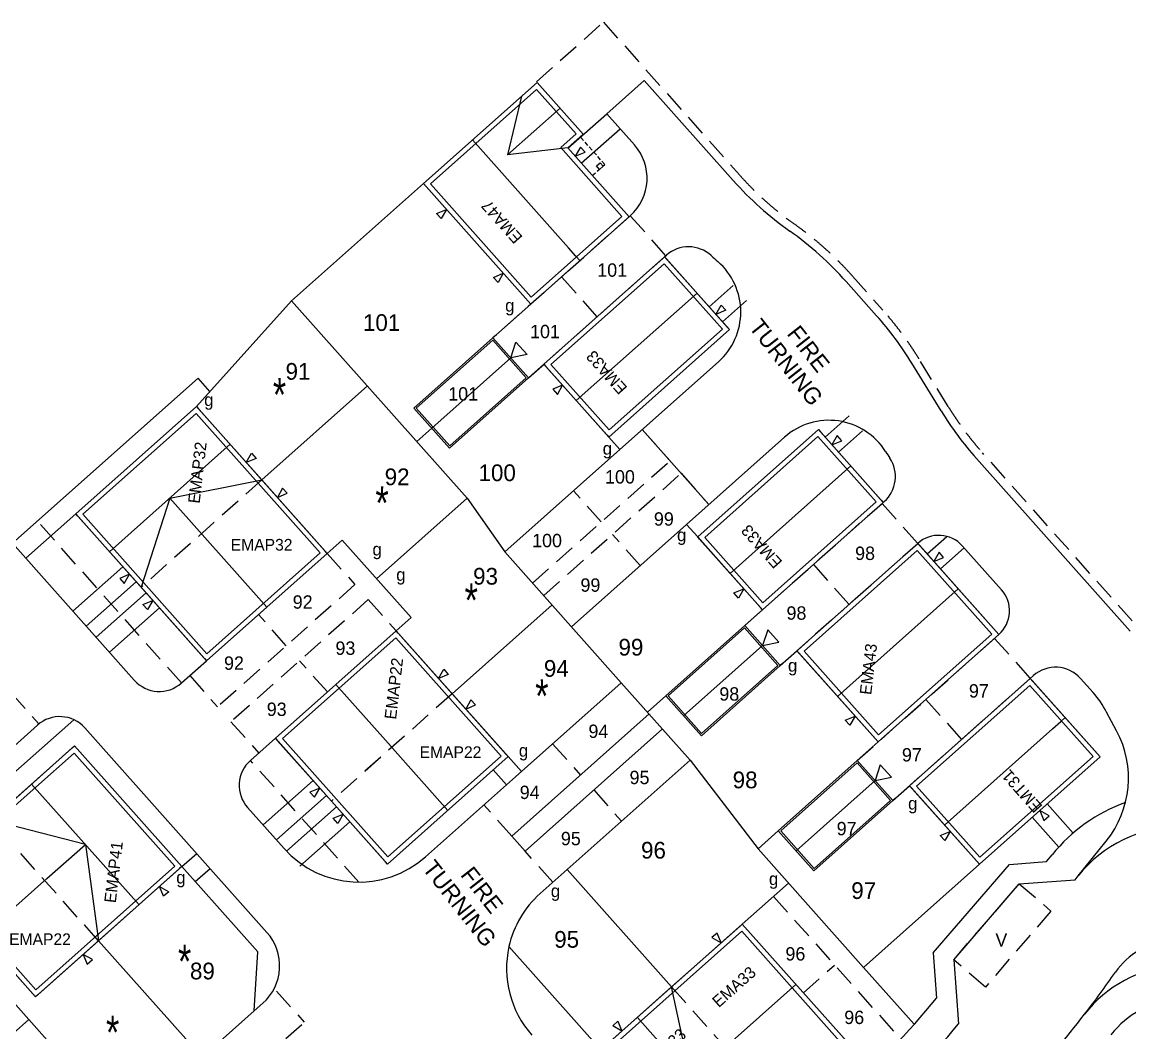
# Model space of a CAD drawing. Header units: millimetres. Extents: x 417385519 to 419804394, y 187233028 to 187812599.
# Drawn here: x 419659694 to 419725945, y 187752130 to 187812599 of the extents above; entities that cross this region are included whole.
import ezdxf
from ezdxf.enums import TextEntityAlignment as Align

# ---------------------------------------------------------------- set-up
doc = ezdxf.new("R2010")
doc.units = ezdxf.units.MM
doc.header["$LTSCALE"] = 100
doc.linetypes.add('DASHED', pattern=[19.05, 12.7, -6.35])
for name, color, linetype in [('0 Porch Detail', 7, 'Continuous'), ('CB-E-CHANNEL', 3, 'Continuous'), ('CB-E-VERGE', 6, 'DASHED'), ('CB-H-DOORFRONT', 1, 'Continuous'), ('CB-H-DOORREAR', 4, 'Continuous'), ('CB-H-EXTWALL', 3, 'Continuous'), ('CB-H-EXTWALL2', 7, 'Continuous'), ('CB-H-GARAGE-DOOR', 4, 'Continuous'), ('CB-H-PARTY CENTRE', 1, 'DASHED'), ('CB-H-ROOF', 1, 'Continuous'), ('CB-P-AFFORDABLE', 10, 'Continuous'), ('CB-P-DRIVE', 7, 'Continuous'), ('CB-P-FENCE', 2, 'Continuous'), ('CB-P-FOOTPATH', 1, 'Continuous'), ('CB-P-GATES', 6, 'Continuous'), ('CB-P-HOUSE-REF', 7, 'Continuous'), ('CB-P-MULTILEADER', 7, 'Continuous'), ('CB-P-PARKING', 1, 'DASHED'), ('CB-P-PARKING-NO', 1, 'Continuous'), ('CB-P-PLOT-NO', 4, 'Continuous'), ('H-House-Outline', 7, 'Continuous')]:
    doc.layers.add(name, color=color, linetype=linetype)
doc.styles.add('CB-P-HOUSE-REF', font='')
doc.styles.add('Cooper Baillie', font='')
doc.styles.add('SIMON COOPER SWISS LIGHT CONDENSED', font='')
doc.styles.get('CB-P-HOUSE-REF').set_extended_font_data('Gill Sans')
doc.styles.get('Cooper Baillie').set_extended_font_data('Gill Sans')
doc.styles.get('SIMON COOPER SWISS LIGHT CONDENSED').set_extended_font_data('Swis721 LtCn BT')

# ---------------------------------------------------------------- blocks, each defined once
blk = doc.blocks.new('*U257')
at = {"layer": 'CB-H-EXTWALL2'}
for p, q in [((0, 7817), (3204, 7817)), ((0, 1500), (0, 7817)), ((3204, 7817), (3204, 1500)), ((3204, 1500), (0, 1500))]:
    blk.add_line(p, q, dxfattribs=at)
at = {"layer": 'CB-H-GARAGE-DOOR'}
for p, q in [((1102, 634), (1602, 1500)), ((1602, 1500), (2102, 634)), ((1102, 634), (2102, 634))]:
    blk.add_line(p, q, dxfattribs=at)
at = {"layer": 'CB-H-ROOF'}
blk.add_line((1602, 1500), (1602, 7817), dxfattribs=at)
at = {"layer": 'CB-P-PARKING'}
for p, q in [((0, 1500), (0, -4500)), ((3204, -4500), (3204, 1500)), ((0, -4000), (3204, -4000)), ((0, -4500), (0, -9500)), ((3204, -4500), (3204, -9500)), ((0, -9500), (3204, -9500))]:
    blk.add_line(p, q, dxfattribs=at)
blk = doc.blocks.new('*U200')
at = {"layer": 'CB-H-DOORFRONT', "flags": 128}
blk.add_lwpolyline([(1431, -600), (1015, -600), (1223, 0)], close=True, dxfattribs=at)
at = {"layer": 'CB-H-DOORREAR', "flags": 128}
blk.add_lwpolyline([(4359, 10265), (3943, 10265), (4151, 9665)], close=True, dxfattribs=at)
at = {"layer": 'CB-H-EXTWALL'}
for points in [[(176, 9665), (0, 9665), (0, 0), (176, 0)], [(5658, 9665), (176, 9665)], [(5658, 0), (5834, 0), (5834, 9665), (5658, 9665)], [(176, 0), (5658, 0)]]:
    blk.add_lwpolyline(points, dxfattribs=at)
at = {"layer": 'CB-H-ROOF'}
blk.add_line((2917, 9665), (2917, 0), dxfattribs=at)
at = {"layer": 'CB-P-HOUSE-REF', "style": 'CB-P-HOUSE-REF'}
blk.add_attdef('EMA33', text='', height=700, dxfattribs=at).set_placement((2972, 7192), align=Align.MIDDLE_CENTER)
blk = doc.blocks.new('*U250')
at = {"layer": 'CB-H-DOORFRONT', "flags": 128}
blk.add_lwpolyline([(600, 5044), (600, 4628), (0, 4836)], close=True, dxfattribs=at)
at = {"layer": 'CB-H-DOORREAR', "flags": 128}
blk.add_lwpolyline([(-2431, 10265), (-2847, 10265), (-2639, 9665)], close=True, dxfattribs=at)
at = {"layer": 'CB-H-EXTWALL'}
for points in [[(-6114, 9665), (-6290, 9665), (-6290, 0), (-6114, 0)], [(-6114, 0), (0, 0), (0, 9665), (-6114, 9665)]]:
    blk.add_lwpolyline(points, dxfattribs=at)
at = {"layer": 'CB-H-ROOF'}
for p, q in [((-3145, 9665), (-3145, 1018)), ((-3145, 1018), (-3145, 352)), ((-3145, 352), (-3145, 0))]:
    blk.add_line(p, q, dxfattribs=at)
at = {"layer": 'CB-P-HOUSE-REF', "style": 'CB-P-HOUSE-REF'}
blk.add_attdef('EMT31', text='', height=700, dxfattribs=at).set_placement((-1572, 4853), align=Align.MIDDLE_CENTER)
blk = doc.blocks.new('*U204')
at = {"layer": '0 Porch Detail'}
for p, q in [((6095, 665, 0), (6095, 383, 0)), ((6377, 665, 0), (6377, 383, 0))]:
    blk.add_line(p, q, dxfattribs=at)
at = {"layer": '0 Porch Detail', "elevation": 0}
for points in [[(6377, 665), (6095, 665)], [(6377, 383), (6095, 383)]]:
    blk.add_lwpolyline(points, dxfattribs=at)
at = {"layer": '0 Porch Detail', "color": 1, "linetype": 'DASHED', "ltscale": 0.2}
for points in [[(6362, 1237), (6362, 665)], [(6362, 383), (6362, 238), (4153, 238)]]:
    blk.add_lwpolyline(points, dxfattribs=at)
at = {"layer": 'CB-H-DOORFRONT', "flags": 128}
blk.add_lwpolyline([(5031, 638), (4615, 638), (4823, 1238)], close=True, dxfattribs=at)
at = {"layer": 'CB-H-DOORREAR', "flags": 128}
for points in [[(2278, 9703), (1862, 9703), (2070, 9103)], [(7401, 9703), (6986, 9703), (7193, 9103)]]:
    blk.add_lwpolyline(points, close=True, dxfattribs=at)
at = {"layer": 'CB-H-EXTWALL'}
blk.add_lwpolyline([(9665, 1238), (9665, 9103), (0, 9103), (0, 0), (4153, 0), (4153, 1238)], close=True, dxfattribs=at)
at = {"layer": 'CB-H-ROOF'}
for p, q in [((8648, 5170), (0, 5170)), ((9312, 5170), (8648, 5170)), ((9665, 5170), (9312, 5170)), ((0, 1238), (2076, 4204)), ((2076, 0), (2076, 4204)), ((4153, 1238), (2076, 4204))]:
    blk.add_line(p, q, dxfattribs=at)
at = {"layer": 'CB-P-HOUSE-REF', "style": 'CB-P-HOUSE-REF'}
blk.add_attdef('EMA47', text='', height=700, dxfattribs=at).set_placement((4831, 7120), align=Align.MIDDLE_CENTER)
blk = doc.blocks.new('*U209')
at = {"layer": 'CB-H-DOORFRONT', "flags": 128}
blk.add_lwpolyline([(1434, -600), (1018, -600), (1226, 0)], close=True, dxfattribs=at)
at = {"layer": 'CB-H-DOORREAR', "flags": 128}
blk.add_lwpolyline([(1609, 10265), (1193, 10265), (1401, 9665)], close=True, dxfattribs=at)
at = {"layer": 'CB-H-EXTWALL'}
for p, q in [((176, 9665), (5039, 9665)), ((5039, 0), (176, 0))]:
    blk.add_line(p, q, dxfattribs=at)
blk.add_lwpolyline([(5039, 9665), (5215, 9665), (5215, 0), (5039, 0)], dxfattribs=at)
at = {"layer": 'CB-H-PARTY CENTRE'}
blk.add_line((176, 9665), (176, 0), dxfattribs=at)
at = {"layer": 'CB-H-ROOF'}
blk.add_line((0, 4832), (5215, 4832), dxfattribs=at)
at = {"layer": 'CB-P-HOUSE-REF', "color": 1, "style": 'CB-P-HOUSE-REF'}
blk.add_attdef('EMAP22', text='', height=700, dxfattribs=at).set_placement((2725, 7268), align=Align.MIDDLE_CENTER)
blk = doc.blocks.new('*U214')
at = {"layer": 'CB-H-DOORFRONT', "flags": 128}
blk.add_lwpolyline([(1668, -600), (1253, -600), (1461, 0)], close=True, dxfattribs=at)
at = {"layer": 'CB-H-DOORREAR', "flags": 128}
blk.add_lwpolyline([(5271, 10265), (4856, 10265), (5063, 9665)], close=True, dxfattribs=at)
at = {"layer": 'CB-H-EXTWALL'}
for points in [[(6676, 9665), (176, 9665)], [(6676, 0), (6852, 0), (6852, 9665), (6676, 9665)], [(176, 0), (6676, 0)]]:
    blk.add_lwpolyline(points, dxfattribs=at)
at = {"layer": 'CB-H-PARTY CENTRE'}
blk.add_line((176, 9665), (176, 0), dxfattribs=at)
at = {"layer": 'CB-H-ROOF'}
blk.add_line((3426, 9665), (3426, 0), dxfattribs=at)
at = {"layer": 'CB-P-HOUSE-REF', "color": 1, "style": 'CB-P-HOUSE-REF'}
blk.add_attdef('EMAP41', text='', height=700, dxfattribs=at).set_placement((3585, 7193), align=Align.MIDDLE_CENTER)
blk = doc.blocks.new('*U202')
at = {"layer": 'CB-H-DOORFRONT', "flags": 128}
blk.add_lwpolyline([(1656, -600), (1241, -600), (1448, 0)], close=True, dxfattribs=at)
at = {"layer": 'CB-H-DOORREAR', "flags": 128}
blk.add_lwpolyline([(5435, 10265), (5019, 10265), (5227, 9665)], close=True, dxfattribs=at)
at = {"layer": 'CB-H-EXTWALL'}
for points in [[(176, 9665), (0, 9665), (0, 0), (176, 0)], [(176, 0), (7303, 0), (7303, 9665), (176, 9665)]]:
    blk.add_lwpolyline(points, dxfattribs=at)
at = {"layer": 'CB-H-ROOF'}
blk.add_line((3652, 9665), (3652, 0), dxfattribs=at)
at = {"layer": 'CB-P-HOUSE-REF', "style": 'CB-P-HOUSE-REF'}
blk.add_attdef('EMA43', text='', height=700, dxfattribs=at).set_placement((3659, 7205), align=Align.MIDDLE_CENTER)
blk = doc.blocks.new('*U212')
at = {"layer": 'CB-H-DOORFRONT', "flags": 128}
blk.add_lwpolyline([(1429, -600), (1013, -600), (1221, 0)], close=True, dxfattribs=at)
at = {"layer": 'CB-H-DOORREAR', "flags": 128}
blk.add_lwpolyline([(1782, 10265), (1367, 10265), (1574, 9665)], close=True, dxfattribs=at)
at = {"layer": 'CB-H-EXTWALL'}
for points in [[(5882, 9665), (176, 9665)], [(5882, 0), (6058, 0), (6058, 9665), (5882, 9665)], [(176, 0), (5882, 0)]]:
    blk.add_lwpolyline(points, dxfattribs=at)
at = {"layer": 'CB-H-PARTY CENTRE'}
blk.add_line((176, 9665), (176, 0), dxfattribs=at)
at = {"layer": 'CB-H-ROOF'}
blk.add_line((0, 4832), (6058, 4832), dxfattribs=at)
at = {"layer": 'CB-P-HOUSE-REF', "color": 1, "style": 'CB-P-HOUSE-REF'}
blk.add_attdef('EMAP32', text='', height=700, dxfattribs=at).set_placement((3066, 7077), align=Align.MIDDLE_CENTER)
blk = doc.blocks.new('*U213')
at = {"layer": 'CB-H-DOORFRONT', "flags": 128}
blk.add_lwpolyline([(1429, -600), (1013, -600), (1221, 0)], close=True, dxfattribs=at)
at = {"layer": 'CB-H-DOORREAR', "flags": 128}
blk.add_lwpolyline([(1782, 10265), (1367, 10265), (1574, 9665)], close=True, dxfattribs=at)
at = {"layer": 'CB-H-EXTWALL'}
for points in [[(5882, 9665), (176, 9665)], [(5882, 0), (6058, 0), (6058, 9665), (5882, 9665)], [(176, 0), (5882, 0)]]:
    blk.add_lwpolyline(points, dxfattribs=at)
at = {"layer": 'CB-H-PARTY CENTRE'}
blk.add_line((176, 9665), (176, 0), dxfattribs=at)
at = {"layer": 'CB-H-ROOF'}
blk.add_line((3029, 9665), (3029, 0), dxfattribs=at)
at = {"layer": 'CB-P-HOUSE-REF', "color": 1, "style": 'CB-P-HOUSE-REF'}
blk.add_attdef('EMAP32', text='', height=700, dxfattribs=at).set_placement((3066, 7077), align=Align.MIDDLE_CENTER)
blk = doc.blocks.new('*U197')
at = {"layer": 'CB-H-DOORFRONT', "flags": 128}
blk.add_lwpolyline([(1431, -600), (1015, -600), (1223, 0)], close=True, dxfattribs=at)
at = {"layer": 'CB-H-DOORREAR', "flags": 128}
blk.add_lwpolyline([(4359, 10265), (3943, 10265), (4151, 9665)], close=True, dxfattribs=at)
at = {"layer": 'CB-H-EXTWALL'}
for points in [[(5658, 9665), (176, 9665)], [(5658, 0), (5834, 0), (5834, 9665), (5658, 9665)], [(176, 0), (5658, 0)]]:
    blk.add_lwpolyline(points, dxfattribs=at)
at = {"layer": 'CB-H-PARTY CENTRE'}
blk.add_line((176, 9665), (176, 0), dxfattribs=at)
at = {"layer": 'CB-H-ROOF'}
blk.add_line((0, 4832), (5834, 4832), dxfattribs=at)
at = {"layer": 'CB-P-HOUSE-REF', "style": 'CB-P-HOUSE-REF'}
blk.add_attdef('EMA33', text='', height=700, dxfattribs=at).set_placement((2972, 7192), align=Align.MIDDLE_CENTER)
blk = doc.blocks.new('*U199')
at = {"layer": 'CB-H-DOORFRONT', "flags": 128}
blk.add_lwpolyline([(1431, -600), (1015, -600), (1223, 0)], close=True, dxfattribs=at)
at = {"layer": 'CB-H-DOORREAR', "flags": 128}
blk.add_lwpolyline([(4359, 10265), (3943, 10265), (4151, 9665)], close=True, dxfattribs=at)
at = {"layer": 'CB-H-EXTWALL'}
for points in [[(5658, 9665), (176, 9665)], [(5658, 0), (5834, 0), (5834, 9665), (5658, 9665)], [(176, 0), (5658, 0)]]:
    blk.add_lwpolyline(points, dxfattribs=at)
at = {"layer": 'CB-H-PARTY CENTRE'}
blk.add_line((176, 9665), (176, 0), dxfattribs=at)
at = {"layer": 'CB-H-ROOF'}
blk.add_line((2917, 9665), (2917, 0), dxfattribs=at)
at = {"layer": 'CB-P-HOUSE-REF', "style": 'CB-P-HOUSE-REF'}
blk.add_attdef('EMA33', text='', height=700, dxfattribs=at).set_placement((2972, 7192), align=Align.MIDDLE_CENTER)

msp = doc.modelspace()

# ---------------------------------------------------------------- linework, layer by layer
msp.add_line((419722856.93, 187761532.13), (419724531.01, 187763606.61))
at = {"layer": 'CB-E-CHANNEL'}
for p, q in [((419719330.82, 187761048.36), (419722665.41, 187761294.8)), ((419722665.41, 187761294.8), (419722856.93, 187761532.13)), ((419715412.42, 187756504.55), (419719330.82, 187761048.36)), ((419715412.42, 187756504.55), (419715696.17, 187752665.06))]:
    msp.add_line(p, q, dxfattribs=at)
for centre, radius, start, end in [((419729082.61, 187756508.09), 8000, 41.6612148, 141.0969512), ((419729166.31, 187748650.09), 7500, 46.0687663, 142.2729087), ((419675778.24, 187789953.41), 60000, 311.6612148, 322.2729087), ((419675250.89, 187786137.87), 52500, 311.6612148, 320.3886015)]:
    msp.add_arc(centre, radius, start, end, dxfattribs=at)
at = {"layer": 'CB-E-VERGE'}
for p, q in [((419669223.71, 187773061.83), (419660605.89, 187782747.45)), ((419679826.79, 187761150.73), (419673343.91, 187768428.91))]:
    msp.add_line(p, q, dxfattribs=at)
at = {"layer": 'CB-H-ROOF'}
for p, q in [((419668521.66, 187784129.56), (419674028.42, 187785210.4)), ((419668521.66, 187784129.56), (419666807.81, 187778785.84)), ((419670300.96, 187782129.79), (419668521.66, 187784129.56)), ((419663473.17, 187763406.32), (419657832.85, 187764856.27)), ((419661176.8, 187761363.12), (419663473.17, 187763406.32)), ((419663473.17, 187763406.32), (419664257.41, 187757635.66)), ((419699701.76, 187749442.88), (419698536.97, 187754874.94))]:
    msp.add_line(p, q, dxfattribs=at)
at = {"layer": 'CB-P-DRIVE'}
for p, q in [((419694656.71, 187807117.99), (419696897.98, 187809112.16)), ((419696897.98, 187809112.16), (419702227.38, 187803122.41)), ((419694656.71, 187807117.99), (419696313.1, 187805256.37)), ((419695990.9, 187800954.1), (419696066.01, 187801020.93)), ((419698121.33, 187798560.88), (419698224.09, 187798652.31)), ((419708978.62, 187797078.64), (419710796.35, 187795035.69)), ((419701334.16, 187792272.32), (419695443.18, 187787030.8)), ((419714658.86, 187789335.18), (419712903.85, 187792196.92)), ((419696781.38, 187788221.47), (419700769.73, 187783738.94)), ((419699431.52, 187782548.27), (419705295.97, 187787766.19)), ((419716766.37, 187786496.41), (419725959.49, 187776164.2)), ((419711194.93, 187783867.37), (419711254.14, 187783920.06)), ((419666400.09, 187773226.56), (419659111.71, 187781418.01)), ((419713257.4, 187781413.88), (419713257.4, 187781413.88)), ((419715939.84, 187781257.38), (419718268.37, 187778640.33)), ((419669223.71, 187773061.83), (419670717.89, 187774391.28)), ((419719986.86, 187773337.51), (419720166.95, 187773497.75)), ((419722990.58, 187773333.02), (419723744.99, 187772485.13)), ((419697191.39, 187771212.45), (419688973.42, 187763900.48)), ((419725154.27, 187770201.17), (419724554.98, 187771323.31)), ((419660615.38, 187770544.51), (419652472.93, 187763299.73)), ((419674338.33, 187758141.58), (419663438.28, 187770380.6)), ((419697989.06, 187770315.95), (419689771.09, 187763003.97)), ((419673344.72, 187768429.63), (419674839.18, 187769759.33)), ((419674342.37, 187769317.29), (419674342.37, 187769317.29)), ((419689552.87, 187767762.38), (419683827.49, 187762668.19)), ((419675358.78, 187763159.94), (419673180.72, 187765605.19)), ((419688973.42, 187763900.48), (419689771.09, 187763003.97)), ((419710017.98, 187756048.61), (419713046.23, 187752645.15)), ((419673575.65, 187753445.5), (419674092.18, 187753905.08))]:
    msp.add_line(p, q, dxfattribs=at)
for centre, radius, start, end in [((419694071.83, 187803262.19), 3000, 311.6612148, 41.6612148), ((419717169.14, 187816416.91), 20000, 221.6612148, 234.6684324), ((419694036.85, 187783784.15), 20000, 41.6612148, 54.6684324), ((419699553.54, 187797158.13), 2000, 47.5514946, 131.6612148), ((419717169.14, 187816416.91), 24100, 227.5514946, 228.8414172), ((419698675.26, 187795260.68), 4000, 311.6612149, 48.8414172), ((419695854.58, 187781741.19), 20000, 31.5193498, 41.6612148), ((419731708.14, 187799790.91), 20000, 211.5193498, 221.6612148), ((419707954.87, 187784777.83), 4000, 32.2946233, 131.6612147), ((419709924.65, 187785414.2), 2000, 311.6626176, 33.424083), ((419731708.14, 187799790.91), 24100, 212.2946233, 213.424083), ((419714520.37, 187779994.41), 1900, 41.6612148, 131.6612148), ((419716848.91, 187777377.36), 1900, 311.6612148, 41.6612148), ((419721496.4, 187772003.57), 2000, 41.6612148, 131.6612148), ((419667894.26, 187774556), 2000, 221.6612148, 311.6612147), ((419719262.46, 187768496.78), 6000, 28.1049357, 41.6612148), ((419661944.83, 187769050.33), 2000, 41.6923863, 131.6612148), ((419719861.75, 187767374.64), 6000, 321.0969512, 28.1049357), ((419674674.17, 187766935.45), 2000, 131.6612148, 221.6923863), ((419679839.14, 187767150.72), 6000, 221.6923863, 311.6612148), ((419672098, 187756146.35), 3000, 311.6612148, 41.6882095), ((419694664.87, 187755980.73), 6000, 167.3412292, 221.6612147)]:
    msp.add_arc(centre, radius, start, end, dxfattribs=at)
at = {"layer": 'CB-P-FENCE', "linetype": 'DASHED'}
for p, q in [((419690458.11, 187809034.87), (419694464.39, 187812599.48)), ((419694464.39, 187812599.48), (419702600.92, 187803454.78)), ((419709352.17, 187797411), (419711169.89, 187795368.05)), ((419715085.1, 187789596.57), (419713330.09, 187792458.32))]:
    msp.add_line(p, q, dxfattribs=at)
at = {"layer": 'CB-P-FENCE'}
for p, q in [((419683690.49, 187802946.65), (419675807.23, 187795932.84)), ((419670118.34, 187789604.96), (419675807.23, 187795932.84)), ((419675807.23, 187795932.84), (419686317.12, 187784121.31)), ((419687848.03, 187793708.95), (419690115.05, 187795726.04)), ((419689977.81, 187791315.28), (419690900.56, 187792136.49)), ((419674028.42, 187785210.4), (419680346.22, 187790831.69)), ((419684193.56, 187788313.05), (419683297.09, 187787515.37)), ((419695443.02, 187787030.98), (419688563.41, 187780909.5)), ((419680895.65, 187779297.54), (419686317.12, 187784121.31)), ((419686317.12, 187784121.31), (419688563.41, 187780909.5)), ((419692551.75, 187776426.97), (419699431.52, 187782548.27)), ((419677938.5, 187780815.84), (419678835, 187781613.51)), ((419678835, 187781613.51), (419682956.3, 187776981.56)), ((419688563.41, 187780909.5), (419695529.58, 187773080.17)), ((419685409.34, 187772419.32), (419691386.05, 187777737.12)), ((419703974.35, 187777442.77), (419702909.71, 187776495.5)), ((419682956.3, 187776981.56), (419682059.79, 187776183.9)), ((419705039.43, 187774101.9), (419706036.79, 187774989.31)), ((419689198.86, 187767447.4), (419695529.58, 187773080.17)), ((419695529.58, 187773080.17), (419699650.87, 187768448.23)), ((419698190.29, 187772296.51), (419697094.41, 187771321.45)), ((419710891.27, 187769533.32), (419709639.12, 187768419.21)), ((419688758.89, 187768654.74), (419689552.87, 187767762.38)), ((419699650.87, 187768448.23), (419690676.52, 187760463.26)), ((419699650.87, 187768448.23), (419703707.24, 187763141.3)), ((419647455.13, 187767134.01), (419676114.05, 187734924.07)), ((419711768.89, 187766025.54), (419712766.26, 187766912.95)), ((419704919.76, 187764220.14), (419703707.24, 187763141.3)), ((419703707.24, 187763141.3), (419710017.98, 187756048.61)), ((419673781.56, 187756975.04), (419669245.16, 187762073.53)), ((419698536.97, 187754874.94), (419692288.55, 187761897.57)), ((419716947.38, 187762213.76), (419710017.98, 187756048.61)), ((419702763.62, 187758635.63), (419705527.84, 187761095.11)), ((419664257.41, 187757635.66), (419670455.63, 187750669.45)), ((419694310.31, 187751114.26), (419688810.72, 187757295.6)), ((419673575.65, 187753445.5), (419673781.56, 187756975.04)), ((419665794.54, 187746522.23), (419673575.65, 187753445.5)), ((419658143.39, 187751192.69), (419660094.42, 187752928.63))]:
    msp.add_line(p, q, dxfattribs=at)
for points in [[(419694778.29, 187787778.07), (419695443.02, 187787030.98)], [(419699431.52, 187782548.27), (419700096.25, 187781801.18)]]:
    msp.add_lwpolyline(points, dxfattribs=at)
at = {"layer": 'CB-P-FENCE', "linetype": 'DASHED', "flags": 128}
msp.add_lwpolyline([(419732281.5, 187765668.91), (419733493.23, 187769658.42), (419730471.57, 187775316.31), (419726239.48, 187776601.72), (419717139.92, 187786828.77)], dxfattribs=at)
at = {"layer": 'CB-P-FENCE', "linetype": 'DASHED'}
for centre, radius, start, end in [((419717169.14, 187816416.91), 19500, 221.6612148, 234.6684324), ((419694036.85, 187783784.15), 20500, 41.6612148, 54.6684324), ((419695854.58, 187781741.19), 20500, 31.5193498, 41.6612148), ((419731708.14, 187799790.91), 19500, 211.5193498, 221.6612148)]:
    msp.add_arc(centre, radius, start, end, dxfattribs=at)
at = {"layer": 'CB-P-FENCE'}
msp.add_arc((419694664.87, 187755980.73), 6000, 131.6612148, 167.3412292, dxfattribs=at)
at = {"layer": 'CB-P-FOOTPATH'}
for p, q in [((419692340.36, 187805057.01), (419694656.71, 187807117.99)), ((419693138.03, 187804160.5), (419695454.38, 187806221.48)), ((419700787.3, 187795564.43), (419702214.04, 187796833.81)), ((419701584.95, 187794667.9), (419703011.68, 187795937.28)), ((419659111.71, 187781418.01), (419670217.18, 187791299.14)), ((419670925.62, 187790502.92), (419670217.18, 187791299.14)), ((419707730.99, 187787760.32), (419709165.63, 187789036.86)), ((419708528.68, 187786863.84), (419709963.32, 187788140.37)), ((419662897.73, 187783180.4), (419659909.38, 187780521.5)), ((419713821.42, 187780779.97), (419715003.69, 187781831.91)), ((419714619.09, 187779883.47), (419716038.55, 187781146.44)), ((419665714.51, 187780014.61), (419662726.15, 187777355.71)), ((419666512.18, 187779118.11), (419663523.82, 187776459.21)), ((419667103.45, 187778453.57), (419664115.09, 187775794.67)), ((419667901.12, 187777557.06), (419664912.76, 187774898.17)), ((419662782.48, 187770866.46), (419658442.88, 187767005.28)), ((419687862.38, 187767857.07), (419688656.37, 187766964.71)), ((419677091.69, 187767227.23), (419674105.31, 187764567.18)), ((419677889.85, 187766331.16), (419674903.47, 187763671.1)), ((419678487.86, 187765658.56), (419675503.47, 187763003.19)), ((419721003.5, 187765822.72), (419722552.61, 187764081.67)), ((419679285.53, 187764762.06), (419676301.14, 187762106.69)), ((419720107, 187765025.05), (419721691.63, 187763244.07)), ((419669245.16, 187762073.53), (419670132.63, 187762863.91)), ((419720965.02, 187762372.4), (419721300.51, 187762788.14)), ((419670043.25, 187761177.4), (419670930.72, 187761967.78)), ((419714179.05, 187756911.81), (419718746.67, 187762208.46)), ((419718746.67, 187762208.46), (419720965.02, 187762372.4)), ((419723027.15, 187761743.07), (419723030.23, 187761739.61)), ((419714179.05, 187756911.81), (419714378.59, 187754211.81))]:
    msp.add_line(p, q, dxfattribs=at)
for centre, radius, start, end in [((419729082.61, 187756508.09), 10000, 109.8887783, 141.0969512), ((419728776.39, 187753191.39), 4500, 46.0687663, 145.252993), ((419675778.24, 187789953.41), 60000, 322.2729087, 325.252993), ((419675250.89, 187786137.87), 50500, 311.6612148, 320.7874446), ((419729166.31, 187748650.09), 5500, 46.0687663, 142.2729087)]:
    msp.add_arc(centre, radius, start, end, dxfattribs=at)
at = {"layer": 'CB-P-PARKING'}
for p, q in [((419696781.38, 187788221.47), (419698443.19, 187786353.75)), ((419690225.22, 187779041.78), (419698443.19, 187786353.75)), ((419690889.94, 187778294.69), (419699107.91, 187785606.66)), ((419699107.91, 187785606.66), (419700769.73, 187783738.94)), ((419694334.2, 187782697.76), (419692672.39, 187784565.48)), ((419696660.74, 187780082.95), (419694998.93, 187781950.68)), ((419677938.63, 187780815.7), (419679600.44, 187778947.98)), ((419677938.63, 187780815.7), (419679600.44, 187778947.98)), ((419679600.44, 187778947.98), (419671382.47, 187771636.01)), ((419680398.11, 187778051.47), (419672180.14, 187770739.5)), ((419680398.11, 187778051.47), (419682059.92, 187776183.75)), ((419675491.45, 187775291.99), (419673829.64, 187777159.71)), ((419669412.4, 187773229.72), (419670409.77, 187774117.12)), ((419677950.93, 187772527.76), (419676289.12, 187774395.49)), ((419669720.65, 187773503.73), (419671382.47, 187771636.01)), ((419659029.09, 187772479.43), (419660690.9, 187770611.71)), ((419672180.14, 187770739.5), (419673841.95, 187768871.78)), ((419691420.59, 187769424.19), (419693082.4, 187767556.47)), ((419693880.07, 187766659.96), (419695541.89, 187764792.24)), ((419688973.42, 187763900.48), (419687311.61, 187765768.2)), ((419691432.9, 187761136.25), (419689771.09, 187763003.97)), ((419704631.34, 187760297.44), (419711943.31, 187752079.47)), ((419706419.6, 187754526.64), (419708287.33, 187756188.45)), ((419674909.02, 187754631.87), (419676570.83, 187752764.15)), ((419668352.86, 187745452.18), (419676570.83, 187752764.15))]:
    msp.add_line(p, q, dxfattribs=at)
msp.add_lwpolyline([(419715412.42, 187756504.55), (419719330.82, 187761048.36), (419721224.07, 187759415.69), (419717305.67, 187754871.89)], close=True, dxfattribs=at)
at = {"layer": 'H-House-Outline'}
for p, q in [((419683690.49, 187802946.65), (419690491.23, 187808997.64)), ((419690491.23, 187808997.64), (419693251.83, 187805894.98)), ((419684114.04, 187802921.95), (419690466.52, 187808574.09)), ((419690466.52, 187808574.09), (419692828.29, 187805919.69)), ((419692828.29, 187805919.69), (419691903.39, 187805096.76)), ((419693251.83, 187805894.98), (419692326.94, 187805072.05)), ((419691903.39, 187805096.76), (419695567.36, 187800978.81)), ((419692326.94, 187805072.05), (419695990.9, 187800954.1)), ((419690115.42, 187795726.37), (419683690.49, 187802946.65)), ((419690140.12, 187796149.91), (419684114.04, 187802921.95)), ((419695990.9, 187800954.1), (419690115.42, 187795726.37)), ((419695567.36, 187800978.81), (419690140.12, 187796149.91)), ((419690900.56, 187792136.49), (419698121.33, 187798560.88)), ((419698121.33, 187798560.88), (419701999.06, 187794202.45)), ((419691324.11, 187792111.77), (419698096.61, 187798137.33)), ((419698096.61, 187798137.33), (419701575.52, 187794227.17)), ((419683128.68, 187789509.89), (419687848.03, 187793708.95)), ((419687848.03, 187793708.95), (419689977.81, 187791315.28)), ((419701999.06, 187794202.45), (419694778.29, 187787778.07)), ((419701575.52, 187794227.17), (419694803.01, 187788201.61)), ((419683269.86, 187789501.65), (419687839.8, 187793567.77)), ((419687839.8, 187793567.77), (419689836.63, 187791323.52)), ((419694778.29, 187787778.07), (419690900.56, 187792136.49)), ((419694803.01, 187788201.61), (419691324.11, 187792111.77)), ((419689977.81, 187791315.28), (419685258.45, 187787116.22)), ((419689836.63, 187791323.52), (419685266.69, 187787257.4)), ((419662897.73, 187783180.4), (419670118.34, 187789604.96)), ((419663321.28, 187783155.69), (419670093.63, 187789181.42)), ((419670093.63, 187789181.42), (419677514.95, 187780840.55)), ((419670118.34, 187789604.96), (419677938.5, 187780815.84)), ((419685258.45, 187787116.22), (419683128.68, 187789509.89)), ((419685266.69, 187787257.4), (419683269.86, 187789501.65)), ((419700096.41, 187781801.01), (419707316.86, 187788225.75)), ((419700519.95, 187781776.31), (419707292.16, 187787802.2)), ((419707292.16, 187787802.2), (419710771.26, 187783892.21)), ((419707316.86, 187788225.75), (419711194.8, 187783867.52)), ((419711194.8, 187783867.52), (419703974.35, 187777442.77)), ((419710771.26, 187783892.21), (419703999.05, 187777866.32)), ((419670717.89, 187774391.28), (419662897.73, 187783180.4)), ((419670742.6, 187774814.82), (419663321.28, 187783155.69)), ((419703974.35, 187777442.77), (419700096.41, 187781801.01)), ((419703999.05, 187777866.32), (419700519.95, 187781776.31)), ((419706036.79, 187774989.31), (419713257.4, 187781413.88)), ((419713257.4, 187781413.88), (419718111.88, 187775957.89)), ((419677938.5, 187780815.84), (419670717.89, 187774391.28)), ((419677514.95, 187780840.55), (419670742.6, 187774814.82)), ((419706460.33, 187774964.6), (419713232.69, 187780990.33)), ((419713232.69, 187780990.33), (419717688.34, 187775982.6)), ((419698190.29, 187772296.51), (419702909.71, 187776495.5)), ((419702909.71, 187776495.5), (419705039.43, 187774101.9)), ((419674839.18, 187769759.33), (419682059.79, 187776183.9)), ((419682059.79, 187776183.9), (419688758.89, 187768654.74)), ((419698331.47, 187772288.27), (419702901.47, 187776354.32)), ((419702901.47, 187776354.32), (419704898.24, 187774110.14)), ((419718111.88, 187775957.89), (419710891.27, 187769533.32)), ((419717688.34, 187775982.6), (419710915.98, 187769956.87)), ((419675262.73, 187769734.62), (419682035.08, 187775760.35)), ((419682035.08, 187775760.35), (419688335.34, 187768679.45)), ((419710891.27, 187769533.32), (419706036.79, 187774989.31)), ((419710915.98, 187769956.87), (419706460.33, 187774964.6)), ((419705039.43, 187774101.9), (419700320.07, 187769902.84)), ((419704898.24, 187774110.14), (419700328.31, 187770044.02)), ((419712766.26, 187766912.95), (419719986.86, 187773337.51)), ((419719986.86, 187773337.51), (419724167.98, 187768638.33)), ((419713189.8, 187766888.24), (419719962.15, 187772913.97)), ((419719962.15, 187772913.97), (419723744.44, 187768663.04)), ((419700320.07, 187769902.84), (419698190.29, 187772296.51)), ((419700328.31, 187770044.02), (419698331.47, 187772288.27)), ((419654068.27, 187761506.72), (419662820.59, 187769294.14)), ((419662820.59, 187769294.14), (419669245.16, 187762073.53)), ((419681538.28, 187762230.17), (419674839.18, 187769759.33)), ((419681562.99, 187762653.72), (419675262.73, 187769734.62)), ((419654491.81, 187761482.01), (419662795.88, 187768870.59)), ((419662795.88, 187768870.59), (419668821.61, 187762098.24)), ((419688758.89, 187768654.74), (419681538.28, 187762230.17)), ((419688335.34, 187768679.45), (419681562.99, 187762653.72)), ((419724167.98, 187768638.33), (419716947.37, 187762213.76)), ((419723744.44, 187768663.04), (419716972.08, 187762637.31)), ((419704919.76, 187764220.14), (419709639.12, 187768419.21)), ((419705060.94, 187764211.91), (419709630.88, 187768278.03)), ((419709630.88, 187768278.03), (419711627.71, 187766033.78)), ((419709639.12, 187768419.21), (419711768.89, 187766025.54)), ((419716947.37, 187762213.76), (419712766.26, 187766912.95)), ((419716972.08, 187762637.31), (419713189.8, 187766888.24)), ((419711768.89, 187766025.54), (419707049.54, 187761826.47)), ((419711627.71, 187766033.78), (419707057.77, 187761967.66)), ((419707049.54, 187761826.47), (419704919.76, 187764220.14)), ((419707057.77, 187761967.66), (419705060.94, 187764211.91)), ((419669245.16, 187762073.53), (419660492.83, 187754286.11)), ((419668821.61, 187762098.24), (419660517.54, 187754709.66)), ((419660492.83, 187754286.11), (419654068.27, 187761506.72)), ((419660517.54, 187754709.66), (419654491.81, 187761482.01)), ((419694310.31, 187751114.26), (419702763.62, 187758635.62)), ((419702763.62, 187758635.62), (419709188.18, 187751415.02)), ((419694733.86, 187751089.55), (419702738.91, 187758212.08)), ((419702738.91, 187758212.08), (419708764.64, 187751439.72))]:
    msp.add_line(p, q, dxfattribs=at)

# ---------------------------------------------------------------- block references
ref = msp.add_blockref('*U204', (419690491.23, 187808997.64), dxfattribs=dict(xscale=-1, rotation=131.6612148494768))
ref.add_attrib('EMA47', 'EMA47', dxfattribs={"layer": 'CB-P-HOUSE-REF', "height": 700, "rotation": 131.6612159, "style": 'CB-P-HOUSE-REF'}).set_placement((419688382.74, 187800655.77), align=Align.MIDDLE_CENTER)
at = {"rotation": 131.6612148460221}
msp.add_blockref('*U257', (419691098.44, 187792312.37), dxfattribs=at)
for name, p, rotation in [('*U200', (419701999.06, 187794202.45), 131.6598120812775), ('*U197', (419704829.86, 187747537.18), 41.66121484094012)]:
    msp.add_blockref(name, p, dxfattribs=dict(rotation=rotation)).add_auto_attribs({'EMA33': 'EMA33'})
ref = msp.add_blockref('*U213', (419666924.97, 187778654.16), dxfattribs=dict(xscale=-1, rotation=311.6612148427856))
ref.add_attrib('EMAP32', 'EMAP32', dxfattribs={"layer": 'CB-P-HOUSE-REF', "color": 1, "height": 700, "rotation": 83.3224299, "style": 'CB-P-HOUSE-REF'}).set_placement((419670174.03, 187785649.36), align=Align.MIDDLE_CENTER)
ref = msp.add_blockref('*U200', (419707316.86, 187788225.75), dxfattribs=dict(xscale=-1, rotation=131.6626176065284))
ref.add_attrib('EMA33', 'EMA33', dxfattribs={"layer": 'CB-P-HOUSE-REF', "height": 700, "rotation": 131.6626177, "style": 'CB-P-HOUSE-REF'}).set_placement((419703919.35, 187781224.96), align=Align.MIDDLE_CENTER)
ref = msp.add_blockref('*U212', (419666690.65, 187778917.51), dxfattribs=dict(rotation=311.6612148442414))
ref.add_attrib('EMAP32', 'EMAP32', dxfattribs={"layer": 'CB-P-HOUSE-REF', "color": 1, "height": 700, "style": 'CB-P-HOUSE-REF'}).set_placement((419674016.2, 187781331.11), align=Align.MIDDLE_CENTER)
at = {"xscale": -1, "rotation": 131.6612148355874}
for p in [(419704030.28, 187777492.66), (419710759.75, 187769416.3)]:
    msp.add_blockref('*U257', p, dxfattribs=at)
ref = msp.add_blockref('*U202', (419713257.4, 187781413.88), dxfattribs=dict(xscale=-1, rotation=131.6612148470712))
ref.add_attrib('EMA43', 'EMA43', dxfattribs={"layer": 'CB-P-HOUSE-REF', "height": 700, "rotation": 83.3224299, "style": 'CB-P-HOUSE-REF'}).set_placement((419710306.46, 187773890.89), align=Align.MIDDLE_CENTER)
ref = msp.add_blockref('*U209', (419678305.89, 187765863.08), dxfattribs=dict(xscale=-1, rotation=311.6612148435676))
ref.add_attrib('EMAP22', 'EMAP22', dxfattribs={"layer": 'CB-P-HOUSE-REF', "color": 1, "height": 700, "rotation": 83.3224299, "style": 'CB-P-HOUSE-REF'}).set_placement((419681924.64, 187772729.77), align=Align.MIDDLE_CENTER)
ref = msp.add_blockref('*U250', (419724167.98, 187768638.33), dxfattribs=dict(xscale=-1, rotation=131.6612148463665))
ref.add_attrib('EMT31', 'EMT31', dxfattribs={"layer": 'CB-P-HOUSE-REF', "height": 700, "rotation": 131.6612159, "style": 'CB-P-HOUSE-REF'}).set_placement((419719497.13, 187766587.04), align=Align.MIDDLE_CENTER)
ref = msp.add_blockref('*U209', (419678071.57, 187766126.43), dxfattribs=dict(rotation=311.6612148443118))
ref.add_attrib('EMAP22', 'EMAP22', dxfattribs={"layer": 'CB-P-HOUSE-REF', "color": 1, "height": 700, "style": 'CB-P-HOUSE-REF'}).set_placement((419685312.48, 187768922.16), align=Align.MIDDLE_CENTER)
ref = msp.add_blockref('*U214', (419657701.17, 187764739.11), dxfattribs=dict(xscale=-1, rotation=221.6612148431091))
ref.add_attrib('EMAP41', 'EMAP41', dxfattribs={"layer": 'CB-P-HOUSE-REF', "color": 1, "height": 700, "rotation": 83.3224267, "style": 'CB-P-HOUSE-REF'}).set_placement((419665161.23, 187761748.41), align=Align.MIDDLE_CENTER)
ref = msp.add_blockref('*U209', (419657964.52, 187764973.43), dxfattribs=dict(rotation=221.6612148429174))
ref.add_attrib('EMAP22', 'EMAP22', dxfattribs={"layer": 'CB-P-HOUSE-REF', "color": 1, "height": 700, "style": 'CB-P-HOUSE-REF'}).set_placement((419660760.25, 187757732.52), align=Align.MIDDLE_CENTER)
ref = msp.add_blockref('*U199', (419705093.21, 187747771.49), dxfattribs=dict(xscale=-1, rotation=41.66121484095545))
ref.add_attrib('EMA33', 'EMA33', dxfattribs={"layer": 'CB-P-HOUSE-REF', "height": 700, "rotation": 41.6612172, "style": 'CB-P-HOUSE-REF'}).set_placement((419698092.51, 187751169.17), align=Align.MIDDLE_CENTER)

# ---------------------------------------------------------------- texts
at = {"layer": 'CB-P-AFFORDABLE', "style": 'SIMON COOPER SWISS LIGHT CONDENSED'}
for p in [(419675087.45, 187790314.65), (419681218.85, 187783834.03), (419686553.83, 187778014.59), (419690777.4, 187772287.52), (419669410.89, 187756407.95), (419665105.93, 187752160.31)]:
    msp.add_text('*', height=2000, rotation=359.9287509, dxfattribs=at).set_placement(p, align=Align.MIDDLE_CENTER)
at = {"layer": 'CB-P-GATES', "style": 'Cooper Baillie'}
for p in [(419688860.8, 187795654.43), (419670859.67, 187790006.07), (419694696.13, 187787095.72), (419699142.77, 187781919.25), (419680925.81, 187781064.3), (419682345.14, 187779547.68), (419705777.53, 187774113.04), (419689680.51, 187769024.02), (419712961.63, 187765860.14), (419669190.25, 187761433.68), (419704637.89, 187761346.17), (419691593.63, 187760624.49)]:
    msp.add_text('g', height=750, dxfattribs=at).set_placement(p, align=Align.MIDDLE_CENTER)
at = {"layer": 'CB-P-MULTILEADER', "style": 'Cooper Baillie'}
for s, p in [(' TURNING', (419702885.86, 187794629.76)), ('FIRE ', (419705393.4, 187793946.96)), (' TURNING', (419683358.93, 187762249.74)), ('FIRE ', (419685866.47, 187761566.93))]:
    msp.add_text(s, height=1000, rotation=308.1486214, dxfattribs=at).set_placement(p)
at = {"layer": 'CB-P-PARKING-NO', "style": 'Cooper Baillie'}
for s, p in [('101', (419694091.52, 187797368.41)), ('101', (419690073.66, 187793689.29)), ('101', (419685177.58, 187789959.04)), ('100', (419694555.82, 187784995.17)), ('99', (419697479.47, 187782474.18)), ('100', (419690196.05, 187781183.72)), ('98', (419709513.03, 187780420.49)), ('99', (419693087.25, 187778519.93)), ('92', (419675876.5, 187777505.97)), ('98', (419705408.41, 187776847.71)), ('93', (419678432.9, 187774745.78)), ('92', (419671767.51, 187773849.99)), ('98', (419701392.37, 187772005.27)), ('97', (419716320.41, 187772191.45)), ('93', (419674323.92, 187771089.79)), ('94', (419693564.37, 187769774.48)), ('97', (419712313.47, 187768365.59)), ('95', (419696023.86, 187767010.25)), ('94', (419689455.39, 187766118.49)), ('97', (419708409.27, 187763949.15)), ('95', (419691914.87, 187763354.27)), ('V', (419717902.58, 187757292.43)), ('96', (419705345.95, 187756457.23)), ('96', (419708864.87, 187752657.05))]:
    msp.add_text(s, height=800, dxfattribs=at).set_placement(p)
at = {"layer": 'CB-P-PLOT-NO', "style": 'Cooper Baillie'}
for s, p in [('101', (419680075.8, 187794123.42)), ('91', (419675448.83, 187791206.19)), ('92', (419681377.69, 187784896.5)), ('100', (419686990.22, 187785140.17)), ('93', (419686665.23, 187778946.69)), ('99', (419695361.51, 187774702.48)), ('94', (419690900.21, 187773434.71)), ('98', (419702190.01, 187766762.27)), ('96', (419696710.29, 187762555.43)), ('97', (419709284.33, 187760140.06)), ('95', (419691517.25, 187757222.8)), ('89', (419669731.47, 187755329.86))]:
    msp.add_text(s, height=1000, dxfattribs=at).set_placement(p)

doc.saveas('drawing.dxf')
